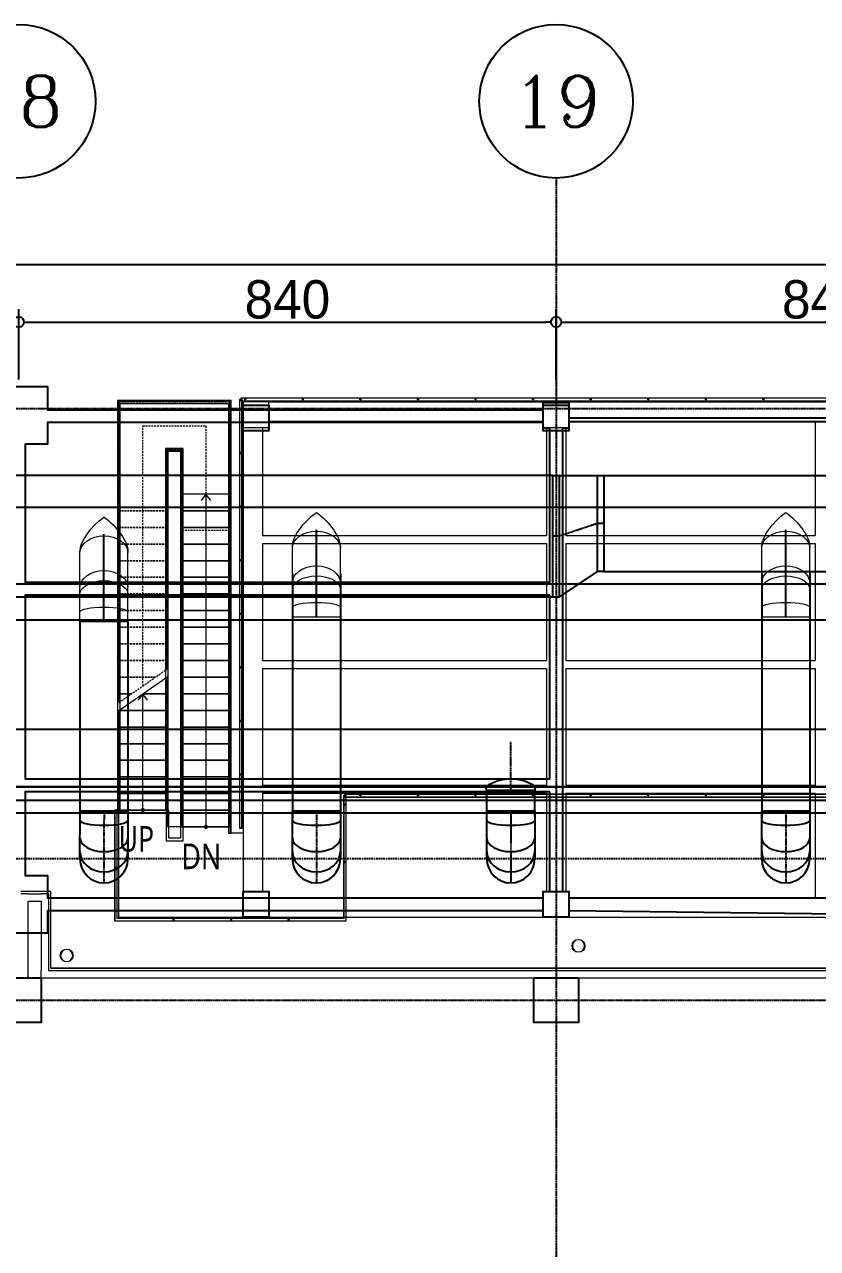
# Model space of a CAD drawing. Extents: x -3450 to 27857, y -1288 to 11880.
# Drawn here: x 15129 to 16369, y 8612 to 10525 of the extents above; entities that cross this region are included whole.
import ezdxf
from ezdxf.enums import TextEntityAlignment as Align

# ---------------------------------------------------------------- set-up
doc = ezdxf.new("R2010")
doc.units = 0
for name, pattern in [('188K-SM-03-F20-MECH-EQ-Y2257103$0$CENTER', [2, 1.25, -0.25, 0.25, -0.25]), ('188K-SM-03-F20-MECH-EQ-Y2257103$0$CENTER2', [1.125, 0.75, -0.125, 0.125, -0.125]), ('188K-SM-03-F20-MECH-EQ-Y2257103$0$HIDDEN', [0.375, 0.25, -0.125]), ('X-S-FAB-L20$0$COL-CEN-LIN', [3.25, 2.5, -0.25, 0.25, -0.25]), ('X-S-FAB-L20$0$JJP_虛線(退縮線、投影線、地下室範圍、非屬本工程、圖面分區)', [0.45, 0.3, -0.15]), ('X-S-FAB-L20$0$虛線', [0.004233, 0.002117, -0.002117])]:
    doc.linetypes.add(name, pattern=pattern)
for name, color, linetype in [('188K-SM-03-F20-MECH-EQ-Y2257103$0$0-Block Center-Line', 1, '188K-SM-03-F20-MECH-EQ-Y2257103$0$CENTER'), ('188K-SM-03-F20-MECH-EQ-Y2257103$0$0-CF-AAS-AEX', 1, 'Continuous'), ('188K-SM-03-F20-MECH-EQ-Y2257103$0$0-CF-AAS-CVD', 140, 'Continuous'), ('188K-SM-03-F20-MECH-EQ-Y2257103$0$0-CF-AAS-GEX', 5, 'Continuous'), ('188K-SM-03-F20-MECH-EQ-Y2257103$0$0-CF-AAS-SEX', 3, 'Continuous'), ('188K-SM-03-F20-MECH-EQ-Y2257103$0$0-CF-AAS-VEX', 6, 'Continuous'), ('188K-SM-03-F20-MECH-EQ-Y2257103$0$Block Center-Line', 1, '188K-SM-03-F20-MECH-EQ-Y2257103$0$CENTER2'), ('X-S-FAB-L20$0$0-MC', 8, 'Continuous'), ('X-S-FAB-L20$0$0-NC', 8, 'Continuous'), ('X-S-FAB-L20$0$1_l20平面圖_1_A-OBJE-MEP', 8, 'Continuous'), ('X-S-FAB-L20$0$1_l20平面圖_1_A-RAIL', 8, 'Continuous'), ('X-S-FAB-L20$0$1_l20平面圖_1_A-STRS', 8, 'Continuous'), ('X-S-FAB-L20$0$1_l20平面圖_1_A-TEXT', 8, 'Continuous'), ('X-S-FAB-L20$0$1_l20平面圖_1_A-WALL-EX', 8, 'Continuous'), ('X-S-FAB-L20$0$1_l20平面圖_1_S-BEAM-SHOW', 8, 'Continuous'), ('X-S-FAB-L20$0$1_l20平面圖_1_S-COL', 8, 'Continuous'), ('X-S-FAB-L20$0$1_l20平面圖_1_S-SLAB-SHOW', 8, 'Continuous'), ('X-S-FAB-L20$0$A-BLOCK', 8, 'Continuous'), ('X-S-FAB-L20$0$BLOCK', 8, 'Continuous'), ('X-S-FAB-L20$0$CCL', 8, 'X-S-FAB-L20$0$COL-CEN-LIN'), ('X-S-FAB-L20$0$COL-S', 8, 'Continuous'), ('X-S-FAB-L20$0$DIM', 8, 'Continuous'), ('X-S-FAB-L20$0$Steel Frame-188K', 8, 'Continuous')]:
    doc.layers.add(name, color=color, linetype=linetype)
doc.styles.add('X-S-FAB-L20$0$COL-NUM', font='romanc')
doc.styles.add('X-S-FAB-L20$0$DIM', font='', dxfattribs={"width": 0.8})
doc.styles.add('X-S-FAB-L20$0$Gen-Text', font='c2.shx', dxfattribs={"bigfont": 'chinese.shx'})
doc.styles.add('X-S-FAB-L20$0$Standard', font='', dxfattribs={"width": 0.8})
doc.styles.get('X-S-FAB-L20$0$DIM').set_extended_font_data('MingLiU')
doc.styles.get('X-S-FAB-L20$0$Standard').set_extended_font_data('Microsoft JhengHei')
doc.dimstyles.new('X-S-FAB-L20$0$CIRL', dxfattribs={"dimtxt": 50, "dimasz": 25, "dimexe": 16, "dimexo": 0, "dimgap": 6, "dimtad": 1, "dimdsep": 46, "dimtxsty": 'X-S-FAB-L20$0$DIM', "dimblk": 'X-S-FAB-L20$0$_DotBlank', "dimcen": 10, "dimdle": 8, "dimclrd": 256, "dimclre": 256, "dimclrt": 6, "dimadec": 0, "dimazin": 0, "dimtfac": 1, "dimtix": 1, "dimtmove": 2, "dimatfit": 0, "dimldrblk": 'X-S-FAB-L20$0$ARROW', "dimfxl": 1, "dimtolj": 1, "dimarcsym": 0})

# ---------------------------------------------------------------- blocks, each defined once
blk = doc.blocks.new('X-S-FAB-L20$0$cn-y')
at = {"layer": 'X-S-FAB-L20$0$0-MC'}
blk.add_circle((-50, 0), 50, dxfattribs=at)
at = {"layer": 'X-S-FAB-L20$0$0-NC', "style": 'X-S-FAB-L20$0$COL-NUM'}
blk.add_attdef('GRID-Y', text='', height=50, dxfattribs=at).set_placement((-50, 0), align=Align.MIDDLE_CENTER)
blk = doc.blocks.new('X-S-FAB-L20$0$_DotBlank')
at = {"color": 0, "linetype": 'ByBlock', "lineweight": -2}
blk.add_line((-0.5, 0), (-1, 0), dxfattribs=at)
blk.add_circle((0, 0), 0.5, dxfattribs=at)
blk = doc.blocks.new('*D97')
at = {"layer": 'DefPoints', "color": 0, "transparency": 16777216}
for p in [(0, 10870), (-26160, 10780), (0, 10780)]:
    blk.add_point(p, dxfattribs=at)
at = {"layer": 'X-S-FAB-L20$0$DIM', "lineweight": -2, "transparency": 16777216}
for p, q in [((-26160, 10780), (-26160, 10890)), ((0, 10780), (0, 10890)), ((-26144, 10870), (-16, 10870))]:
    blk.add_line(p, q, dxfattribs=at)
at = {"layer": 'X-S-FAB-L20$0$DIM', "lineweight": -2, "transparency": 16777216, "xscale": 16, "yscale": 16, "zscale": 16, "rotation": 180}
blk.add_blockref('X-S-FAB-L20$0$_DotBlank', (-26160, 10870), dxfattribs=at)
at = {"layer": 'X-S-FAB-L20$0$DIM', "lineweight": -2, "transparency": 16777216, "xscale": 16, "yscale": 16, "zscale": 16}
blk.add_blockref('X-S-FAB-L20$0$_DotBlank', (0, 10870), dxfattribs=at)
at = {"layer": 'X-S-FAB-L20$0$DIM', "color": 6, "transparency": 16777216, "insert": (-13080, 10905), "char_height": 2.5, "attachment_point": 5, "style": 'X-S-FAB-L20$0$Gen-Text'}
blk.add_mtext('\\A1;{\\H24x;26160}', dxfattribs=at)
blk = doc.blocks.new('X-S-FAB-L20$0$ARROW')
at = {"color": 3}
blk.add_solid([(0, 0), (-2.4, -0.4), (-2.4, 0.4)], dxfattribs=at)
blk = doc.blocks.new('*D115')
at = {"layer": 'DefPoints', "color": 0, "transparency": 16777216}
for p in [(-10200, 10780), (-11040, 10690), (-10200, 10690)]:
    blk.add_point(p, dxfattribs=at)
at = {"layer": 'X-S-FAB-L20$0$DIM', "lineweight": -2, "transparency": 16777216}
for p, q in [((-11040, 10690), (-11040, 10800)), ((-10200, 10690), (-10200, 10800)), ((-11024, 10780), (-10216, 10780))]:
    blk.add_line(p, q, dxfattribs=at)
at = {"layer": 'X-S-FAB-L20$0$DIM', "lineweight": -2, "transparency": 16777216, "xscale": 16, "yscale": 16, "zscale": 16, "rotation": 180}
blk.add_blockref('X-S-FAB-L20$0$_DotBlank', (-11040, 10780), dxfattribs=at)
at = {"layer": 'X-S-FAB-L20$0$DIM', "lineweight": -2, "transparency": 16777216, "xscale": 16, "yscale": 16, "zscale": 16}
blk.add_blockref('X-S-FAB-L20$0$_DotBlank', (-10200, 10780), dxfattribs=at)
at = {"layer": 'X-S-FAB-L20$0$DIM', "color": 6, "transparency": 16777216, "insert": (-10620, 10815), "char_height": 2.5, "attachment_point": 5, "style": 'X-S-FAB-L20$0$Gen-Text'}
blk.add_mtext('\\A1;{\\H24x;840}', dxfattribs=at)
blk = doc.blocks.new('*D116')
at = {"layer": 'DefPoints', "color": 0, "transparency": 16777216}
for p in [(-9360, 10780), (-10200, 10690), (-9360, 10690)]:
    blk.add_point(p, dxfattribs=at)
at = {"layer": 'X-S-FAB-L20$0$DIM', "lineweight": -2, "transparency": 16777216}
for p, q in [((-10200, 10690), (-10200, 10800)), ((-9360, 10690), (-9360, 10800)), ((-10184, 10780), (-9376, 10780))]:
    blk.add_line(p, q, dxfattribs=at)
at = {"layer": 'X-S-FAB-L20$0$DIM', "lineweight": -2, "transparency": 16777216, "xscale": 16, "yscale": 16, "zscale": 16, "rotation": 180}
blk.add_blockref('X-S-FAB-L20$0$_DotBlank', (-10200, 10780), dxfattribs=at)
at = {"layer": 'X-S-FAB-L20$0$DIM', "lineweight": -2, "transparency": 16777216, "xscale": 16, "yscale": 16, "zscale": 16}
blk.add_blockref('X-S-FAB-L20$0$_DotBlank', (-9360, 10780), dxfattribs=at)
at = {"layer": 'X-S-FAB-L20$0$DIM', "color": 6, "transparency": 16777216, "insert": (-9780, 10815), "char_height": 2.5, "attachment_point": 5, "style": 'X-S-FAB-L20$0$Gen-Text'}
blk.add_mtext('\\A1;{\\H24x;840}', dxfattribs=at)
blk = doc.blocks.new('X-S-FAB-L20$0$鋼棚_AAS')
at = {"layer": 'X-S-FAB-L20$0$Steel Frame-188K'}
for points in [[(16705, 111.9), (15905, 111.9), (15905, 101.9), (15865, 101.9), (15065, 105.1), (15065, 101.9), (15025, 101.9), (14225, 106.8), (14225, 101.9), (14185, 101.9), (13385, 111.9), (13385, 101.9), (13345, 101.9), (13345, 111.9), (12570, 111.9), (12570, 76.9), (12480, 76.9), (12480, 111.9), (12002.2, 111.9), (12002.2, 76.9), (11912.2, 76.9), (11912.2, 111.9), (10170, 111.9)], [(12480, 930.9), (12570, 930.9), (12570, 894.7), (13345, 894.7), (13345, 905.9), (13385, 905.9), (13385, 882.2), (13385, 882.2), (14185, 882.2), (14185, 905.9), (14225, 905.9), (14225, 882.2), (15025, 882.2), (15025, 905.9), (15065, 905.9), (15065, 882.2), (15865, 882.2), (15865, 905.9), (15905, 905.9), (15905, 882.2), (16705, 882.2)]]:
    blk.add_lwpolyline(points, dxfattribs=at)
for points in [[(13355, 865.9), (13345, 865.9), (13345, 874.7), (12570, 874.7), (12570, 840.9), (12535, 840.9), (12535, 625.1), (13355, 625.1)], [(14195, 865.9), (14185, 865.9), (14185, 875.9), (13385, 875.9), (13385, 865.9), (13375, 865.9), (13375, 141.9), (13385, 141.9), (13385, 131.9), (14185, 131.9), (14185, 141.9), (14195, 141.9)], [(13355, 605.1), (12535, 605.1), (12535, 317.7), (13355, 317.7)], [(13355, 297.7), (12535, 297.7), (12535, 166.9), (12570, 166.9), (12570, 131.9), (13345, 131.9), (13345, 141.9), (13355, 141.9)]]:
    blk.add_lwpolyline(points, close=True, dxfattribs=at)
blk = doc.blocks.new('*U685')
for p, q in [((85, 37.5), (160, 37.5)), ((160, 37.5), (160, -37.5)), ((160, -37.5), (85, -37.5))]:
    blk.add_line(p, q)
blk.add_arc((85, 0), 37.5, 90.0267, 270.0267)
for centre, ratio in [((96.4, 0), 0.847759), ((117.5, 0), 0.566454), ((145.1, 0), 0.198912)]:
    blk.add_ellipse(centre, major_axis=(0, -37.5), ratio=ratio, start_param=3.141593, end_param=6.283185)
at = {"layer": '188K-SM-03-F20-MECH-EQ-Y2257103$0$0-Block Center-Line'}
blk.add_line((160, 0), (47.5, 0), dxfattribs=at)
blk = doc.blocks.new('*U594')
at = {"color": 0, "linetype": 'Continuous', "lineweight": 0}
for p, q in [((29.3, 37.5), (26.5, 37.5)), ((136.5, 37.5), (29.3, 37.5)), ((136.5, -37.5), (136.5, 37.5)), ((29.3, -37.5), (26.5, -37.5)), ((136.5, -37.5), (29.3, -37.5))]:
    blk.add_line(p, q, dxfattribs=at)
at = {"color": 0, "linetype": 'Continuous', "lineweight": 0, "extrusion": (1.14319e-17, 2.30683e-16, -1)}
blk.add_ellipse((0, 0), major_axis=(-34.6, -34.6), ratio=0.414214, start_param=1.178097, end_param=2.748894, dxfattribs=at)
at = {"color": 0, "linetype": 'Continuous', "lineweight": 0, "extrusion": (6.7124e-32, 2.19251e-16, -1)}
for centre, ratio, end_param in [((29.3, 0), 0.707107, 6.283185), ((29.3, 0), 0.707107, 6.283185), ((83.5, 0), 0.707107, 6.283185), ((94, 0), 0.566454, 6.283185), ((121.6, 0), 0.198912, 6.283185), ((83.5, 0), 0.707107, 4.712389)]:
    blk.add_ellipse(centre, major_axis=(0, 37.5), ratio=ratio, start_param=3.141593, end_param=end_param, dxfattribs=at)
at = {"color": 0, "linetype": 'Continuous', "lineweight": 0, "extrusion": (-1.14319e-17, 2.30683e-16, -1)}
blk.add_ellipse((0, 0), major_axis=(-34.6, 34.6), ratio=0.414214, start_param=3.534292, end_param=5.105088, dxfattribs=at)
at = {"layer": '188K-SM-03-F20-MECH-EQ-Y2257103$0$Block Center-Line'}
blk.add_line((136.5, 0), (0, 0), dxfattribs=at)
blk = doc.blocks.new('*U657')
for p, q in [((0, -48.2), (0, 48.2)), ((0, 48.2), (96.4, 48.2)), ((96.4, -48.2), (0, -48.2))]:
    blk.add_line(p, q)
blk.add_arc((96.4, 0), 48.2, 270, 90)
for centre, ratio in [((19.2, 0), 0.198912), ((54.6, 0), 0.566454), ((81.7, 0), 0.847759)]:
    blk.add_ellipse(centre, major_axis=(0, 48.2), ratio=ratio, start_param=3.141593, end_param=6.283185)
at = {"layer": '188K-SM-03-F20-MECH-EQ-Y2257103$0$0-Block Center-Line'}
blk.add_line((0, 0), (144.6, 0), dxfattribs=at)
blk = doc.blocks.new('*U677')
for p, q in [((10, 95), (0, 95)), ((0, 95), (0, -95)), ((10, -95), (10, 95)), ((10, 95), (70, 55)), ((80, 55), (70, 55)), ((70, 55), (70, -95)), ((80, -95), (80, 55)), ((0, -95), (80, -95))]:
    blk.add_line(p, q)
at = {"layer": '188K-SM-03-F20-MECH-EQ-Y2257103$0$Block Center-Line'}
blk.add_lwpolyline([(80, -20), (70, -20), (10, 0), (0, 0)], dxfattribs=at)
blk = doc.blocks.new('188K-SM-03-F20-MECH-EQ-Y2257103$0$SEX')
at = {"layer": '188K-SM-03-F20-MECH-EQ-Y2257103$0$0-CF-AAS-SEX'}
for p, q in [((13269.7, 625.1), (9303.7, 625.1)), ((13349.7, 625.1), (15664.9, 625.1)), ((13349.7, 475.1), (15664.9, 475.1)), ((13269.7, 435.1), (9303.7, 435.1))]:
    blk.add_line(p, q, dxfattribs=at)
at = {"layer": '188K-SM-03-F20-MECH-EQ-Y2257103$0$0-CF-AAS-SEX', "xscale": -1, "rotation": 180}
blk.add_blockref('*U677', (13269.7, 530.1), dxfattribs=at)
blk = doc.blocks.new('188K-SM-03-F20-MECH-EQ-Y2257103$0$VEX')
at = {"layer": '188K-SM-03-F20-MECH-EQ-Y2257103$0$0-CF-AAS-VEX'}
for p, q in [((15710.84, 665.09), (8931.2, 665.1)), ((15710.84, 545.09), (8931.2, 545.1))]:
    blk.add_line(p, q, dxfattribs=at)
blk = doc.blocks.new('188K-SM-03-F20-MECH-EQ-Y2257103$0$AEX')
at = {"layer": '188K-SM-03-F20-MECH-EQ-Y2257103$0$0-CF-AAS-AEX'}
for p, q in [((11294.7, 117.9), (14178.1, 117.9)), ((11294.7, 97.9), (14178.1, 97.9))]:
    blk.add_line(p, q, dxfattribs=at)
blk = doc.blocks.new('*U721')
for p, q in [((-643, 100), (-668, 0)), ((-643, 175), (643, 175)), ((-643, 100), (-643, 175)), ((-643, 100), (643, 100)), ((643, 100), (643, 175)), ((643, 100), (668, 0))]:
    blk.add_line(p, q)
blk.add_arc((0, 997), 1200, 236.1596, 303.8404)
at = {"layer": '188K-SM-03-F20-MECH-EQ-Y2257103$0$Block Center-Line'}
blk.add_line((0, 175), (0, -1200), dxfattribs=at)
blk = doc.blocks.new('188K-SM-03-F20-MECH-EQ-Y2257103$0$GEX')
at = {"layer": '188K-SM-03-F20-MECH-EQ-Y2257103$0$0-CF-AAS-GEX'}
for p, q in [((15863.4, 488.8, 0), (11544.8, 488.8, 0)), ((15863.4, 228.8, 0), (11544.8, 228.8, 0)), ((13256.7, 182.6, 0), (13256.7, 218.6, 0)), ((13331.7, 182.6, 0), (13331.7, 218.6, 0))]:
    blk.add_line(p, q, dxfattribs=at)
at = {"layer": '188K-SM-03-F20-MECH-EQ-Y2257103$0$0-CF-AAS-GEX', "xscale": 0.05833333333333334, "yscale": 0.05833333333333334, "zscale": 0.05833333333333334, "rotation": 180}
blk.add_blockref('*U721', (13294.2, 228.8, 0), dxfattribs=at)
blk = doc.blocks.new('188K-SM-03-F20-MECH-EQ-Y2257103')
at = {"color": 2, "linetype": '188K-SM-03-F20-MECH-EQ-Y2257103$0$HIDDEN', "ltscale": 10}
blk.add_line((25119.888, 9221), (2597.07, 9221), dxfattribs=at)
at = {"layer": '188K-SM-03-F20-MECH-EQ-Y2257103$0$0-CF-AAS-CVD'}
for p, q in [((8848.693, 9423.777, -0.004), (19532.029, 9423.777, -0.004)), ((8848.693, 9333.777, -0.004), (19532.029, 9333.777, -0.004))]:
    blk.add_line(p, q, dxfattribs=at)
at = {"layer": '188K-SM-03-F20-MECH-EQ-Y2257103$0$0-CF-AAS-SEX'}
for p, q in [((15547.81, 9666.971), (15547.81, 9284.074)), ((15622.81, 9666.971), (15622.81, 9284.074)), ((16281.482, 9666.971), (16281.482, 9284.074)), ((16356.482, 9666.971), (16356.482, 9284.074)), ((15215.778, 9591.979), (15215.777, 9264.074)), ((15290.778, 9591.978), (15290.777, 9264.074))]:
    blk.add_line(p, q, dxfattribs=at)
at = {"color": 1}
for name, p in [('188K-SM-03-F20-MECH-EQ-Y2257103$0$VEX', (2595, 9105)), ('188K-SM-03-F20-MECH-EQ-Y2257103$0$SEX', (2685, 9195)), ('188K-SM-03-F20-MECH-EQ-Y2257103$0$AEX', (2685, 9195)), ('188K-SM-03-F20-MECH-EQ-Y2257103$0$GEX', (2595, 9105))]:
    blk.add_blockref(name, p, dxfattribs=at)
at = {"layer": '188K-SM-03-F20-MECH-EQ-Y2257103$0$0-CF-AAS-GEX', "xscale": 0.7777777777777778, "yscale": 0.7777777777777778, "zscale": 0.7777777777777778, "rotation": 270}
blk.add_blockref('*U657', (15889.179, 9296, -0.004), dxfattribs=at)
at = {"layer": '188K-SM-03-F20-MECH-EQ-Y2257103$0$0-CF-AAS-SEX'}
for name, p, rotation in [('*U594', (15585.312, 9735.858), 270), ('*U594', (16318.984, 9735.858), 270), ('*U594', (15253.278, 9728.483), 270), ('*U685', (15253.239, 9136), 89.97326998849451), ('*U685', (15585.273, 9136), 89.97326998849451), ('*U685', (16318.944, 9135.97), 89.97326998849451)]:
    blk.add_blockref(name, p, dxfattribs=dict(at, rotation=rotation))
blk = doc.blocks.new('X-S-FAB-L20$0$FAB2-L05')
at = {"layer": 'X-S-FAB-L20$0$CCL'}
for p, q in [((-10200, 11005), (-10200, 0)), ((-26880, 10645), (1210, 10645)), ((-26880, 9720), (1210, 9720))]:
    blk.add_line(p, q, dxfattribs=at)
at = {"layer": 'X-S-FAB-L20$0$COL-S'}
for points in [[(-10689, 10650), (-10649, 10650), (-10649, 10610), (-10689, 10610)], [(-10220, 10650), (-10180, 10650), (-10180, 10610), (-10220, 10610)], [(-10689, 9890), (-10649, 9890), (-10649, 9850), (-10689, 9850)], [(-10220, 9890), (-10180, 9890), (-10180, 9850), (-10220, 9850)], [(-11075, 9755), (-11005, 9755), (-11005, 9685), (-11075, 9685)], [(-10235, 9755), (-10165, 9755), (-10165, 9685), (-10235, 9685)]]:
    blk.add_lwpolyline(points, close=True, dxfattribs=at)
at = {"layer": 'X-S-FAB-L20$0$A-BLOCK'}
ref = blk.add_blockref('X-S-FAB-L20$0$cn-y', (-10920, 11125), dxfattribs=dict(at, xscale=2.399999999999997, yscale=2.399999999999997, zscale=2.399999999999997))
ref.add_attrib('GRID-Y', '18', dxfattribs={"layer": 'X-S-FAB-L20$0$0-NC', "height": 80, "style": 'X-S-FAB-L20$0$COL-NUM'}).set_placement((-11040, 11125), align=Align.MIDDLE_CENTER)
ref = blk.add_blockref('X-S-FAB-L20$0$cn-y', (-10080, 11125), dxfattribs=dict(at, xscale=2.399999999999997, yscale=2.399999999999997, zscale=2.399999999999997))
ref.add_attrib('GRID-Y', '19', dxfattribs={"layer": 'X-S-FAB-L20$0$0-NC', "height": 80, "style": 'X-S-FAB-L20$0$COL-NUM'}).set_placement((-10200, 11125), align=Align.MIDDLE_CENTER)
at = {"layer": 'X-S-FAB-L20$0$DIM'}
for base, p1, p2, picture, middle in [((0, 10870), (-26160, 10780), (0, 10780), '*D97', (-13080, 10905.005)), ((-10200, 10780), (-11040, 10690), (-10200, 10690), '*D115', (-10620, 10815)), ((-9360, 10780), (-10200, 10690), (-9360, 10690), '*D116', (-9780, 10815))]:
    dim = blk.add_linear_dim(base=base, p1=p1, p2=p2, text='{\\H24x;<>}', dimstyle='X-S-FAB-L20$0$CIRL', override={"dimtxt": 2.5, "dimasz": 16, "dimexe": 20, "dimgap": 5, "dimtxsty": 'X-S-FAB-L20$0$Gen-Text', "dimblk1": 'X-S-FAB-L20$0$_DotBlank', "dimblk2": 'X-S-FAB-L20$0$_DotBlank', "dimsah": 1}, dxfattribs=at)
    dim.commit()
    dim.dimension.update_dxf_attribs({"geometry": picture, "text_midpoint": middle})
blk = doc.blocks.new('X-S-FAB-L20')
at = {"layer": 'X-S-FAB-L20$0$1_l20平面圖_1_A-OBJE-MEP', "color": 8, "lineweight": 0, "ltscale": 10, "flags": 128}
for points in [[(16004.5, 9085, 1), (15985.5, 9085, 1)], [(15204.5, 9070, 1), (15185.5, 9070, 1)]]:
    blk.add_lwpolyline(points, format="xyb", close=True, dxfattribs=at)
at = {"layer": 'X-S-FAB-L20$0$1_l20平面圖_1_A-OBJE-MEP', "color": 8, "lineweight": 0, "ltscale": 10}
for centre in [(15995, 9085), (15195, 9070)]:
    blk.add_circle(centre, 10, dxfattribs=at)
at = {"layer": 'X-S-FAB-L20$0$1_l20平面圖_1_A-RAIL', "color": 4, "lineweight": 0, "ltscale": 10}
for p, q in [((15274.3, 9937.1), (15274.3, 9765)), ((15452.3, 9937.1), (15274.3, 9937.1)), ((15278.5, 9765), (15278.5, 9932.9)), ((15278.5, 9932.9), (15448.1, 9932.9)), ((15365, 9935), (15361.6, 9935)), ((15363.3, 9936.7), (15363.3, 9933.3)), ((15448.1, 9932.9), (15448.1, 9739)), ((15452.3, 9739), (15452.3, 9937.1)), ((15475.7, 9939), (15472.3, 9939)), ((15474, 9940.7), (15474, 9937.3)), ((15565.7, 9939), (15562.3, 9939)), ((15564, 9940.7), (15564, 9937.3)), ((15655.7, 9939), (15652.3, 9939)), ((15654, 9940.7), (15654, 9937.3)), ((15745.7, 9939), (15742.3, 9939)), ((15744, 9940.7), (15744, 9937.3)), ((15835.7, 9939), (15832.3, 9939)), ((15834, 9940.7), (15834, 9937.3)), ((15925.7, 9939), (15922.3, 9939)), ((15924, 9940.7), (15924, 9937.3)), ((16015.7, 9939), (16012.3, 9939)), ((16014, 9940.7), (16014, 9937.3)), ((16105.7, 9939), (16102.3, 9939)), ((16104, 9940.7), (16104, 9937.3)), ((16195.7, 9939), (16192.3, 9939)), ((16194, 9940.7), (16194, 9937.3)), ((16285.7, 9939), (16282.3, 9939)), ((16284, 9940.7), (16284, 9937.3)), ((15349.3, 9862.1), (15349.3, 9765)), ((15377.3, 9862.1), (15349.3, 9862.1)), ((15353.5, 9765), (15353.5, 9857.9)), ((15353.5, 9857.9), (15373.1, 9857.9)), ((15373.1, 9857.9), (15373.1, 9739)), ((15377.3, 9739), (15377.3, 9862.1)), ((15465.3, 9855.2), (15468.7, 9855.2)), ((15467, 9856.9), (15467, 9853.6)), ((15274.7, 9850), (15278.1, 9850)), ((15276.4, 9851.7), (15276.4, 9848.3)), ((15451.9, 9837), (15448.5, 9837)), ((15450.2, 9835.3), (15450.2, 9838.7)), ((15377.3, 9801), (15373.1, 9801)), ((15373.1, 9801), (15373.1, 9791)), ((15377.3, 9791), (15377.3, 9801)), ((15452.3, 9801), (15448.1, 9801)), ((15448.1, 9801), (15448.1, 9791)), ((15452.3, 9791), (15452.3, 9801)), ((15373.1, 9791), (15373.1, 9271)), ((15377.3, 9271), (15377.3, 9791)), ((15448.1, 9791), (15448.1, 9271)), ((15452.3, 9271), (15452.3, 9791)), ((15274.3, 9765), (15274.3, 9297)), ((15278.5, 9297), (15278.5, 9765)), ((15349.3, 9765), (15349.3, 9297)), ((15353.5, 9297), (15353.5, 9765)), ((15465.3, 9771.5), (15468.7, 9771.5)), ((15467, 9773.2), (15467, 9769.8)), ((15373.1, 9739), (15373.1, 9431.6)), ((15377.3, 9434.1), (15377.3, 9739)), ((15448.1, 9739), (15448.1, 9431.6)), ((15452.3, 9434.1), (15452.3, 9739)), ((15376.9, 9688), (15373.5, 9688)), ((15375.2, 9686.3), (15375.2, 9689.7)), ((15451.9, 9688), (15448.5, 9688)), ((15450.2, 9686.3), (15450.2, 9689.7)), ((15465.3, 9687.7), (15468.7, 9687.7)), ((15467, 9689.5), (15467, 9686)), ((15274.7, 9656.7), (15278.1, 9656.7)), ((15276.4, 9658.4), (15276.4, 9655)), ((15349.7, 9656.7), (15353.1, 9656.7)), ((15351.4, 9658.4), (15351.4, 9655)), ((15376.9, 9630.7), (15373.5, 9630.7)), ((15375.2, 9629), (15375.2, 9632.4)), ((15451.9, 9630.7), (15448.5, 9630.7)), ((15450.2, 9629), (15450.2, 9632.4)), ((15376.9, 9609.5), (15373.5, 9609.5)), ((15375.2, 9607.8), (15375.2, 9611.2)), ((15451.9, 9609.5), (15448.5, 9609.5)), ((15450.2, 9607.8), (15450.2, 9611.2)), ((15465.3, 9604), (15468.7, 9604)), ((15467, 9605.7), (15467, 9602.3)), ((15274.7, 9572.9), (15278.1, 9572.9)), ((15276.4, 9574.6), (15276.4, 9571.2)), ((15349.7, 9572.9), (15353.1, 9572.9)), ((15351.4, 9574.6), (15351.4, 9571.2)), ((15376.9, 9546.9), (15373.5, 9546.9)), ((15375.2, 9545.2), (15375.2, 9548.6)), ((15451.9, 9546.9), (15448.5, 9546.9)), ((15450.2, 9545.2), (15450.2, 9548.6)), ((15376.9, 9531), (15373.5, 9531)), ((15375.2, 9529.3), (15375.2, 9532.7)), ((15451.9, 9531), (15448.5, 9531)), ((15450.2, 9529.3), (15450.2, 9532.7)), ((15465.3, 9520.3), (15468.7, 9520.3)), ((15467, 9521.9), (15467, 9518.5)), ((15274.7, 9489.1), (15278.1, 9489.1)), ((15276.4, 9490.8), (15276.4, 9487.4)), ((15349.7, 9489.1), (15353.1, 9489.1)), ((15351.4, 9490.8), (15351.4, 9487.4)), ((15376.9, 9463.1), (15373.5, 9463.1)), ((15376.9, 9452.5), (15373.5, 9452.5)), ((15375.2, 9461.4), (15375.2, 9464.8)), ((15375.2, 9450.8), (15375.2, 9454.2)), ((15451.9, 9463.1), (15448.5, 9463.1)), ((15451.9, 9452.5), (15448.5, 9452.5)), ((15450.2, 9461.4), (15450.2, 9464.8)), ((15450.2, 9450.8), (15450.2, 9454.2)), ((15373.1, 9431.6), (15377.3, 9434.1)), ((15448.1, 9431.6), (15452.3, 9434.1)), ((15465.3, 9436.5), (15468.7, 9436.5)), ((15467, 9438.2), (15467, 9434.8)), ((15274.7, 9405.3), (15278.1, 9405.3)), ((15276.4, 9407), (15276.4, 9403.6)), ((15349.7, 9405.3), (15353.1, 9405.3)), ((15351.4, 9407), (15351.4, 9403.6)), ((15376.9, 9374), (15373.5, 9374)), ((15375.2, 9372.3), (15375.2, 9375.7)), ((15451.9, 9374), (15448.5, 9374)), ((15450.2, 9372.3), (15450.2, 9375.7)), ((15465.3, 9352.7), (15468.7, 9352.7)), ((15467, 9354.4), (15467, 9351.1)), ((15632.1, 9319.8), (15627.9, 9319.8)), ((15627.9, 9319.8), (15627.9, 9128.1)), ((15632, 9318.7), (15628, 9318.7)), ((15628, 9318.7), (15628, 9128)), ((15632, 9124), (15632, 9318.7)), ((15632.1, 9123.9), (15632.1, 9319.8)), ((15655.7, 9319.8), (15652.3, 9319.8)), ((15654, 9321.5), (15654, 9318)), ((15745.7, 9319.8), (15742.3, 9319.8)), ((15744, 9321.5), (15744, 9318)), ((15835.7, 9319.8), (15832.3, 9319.8)), ((15834, 9321.5), (15834, 9318)), ((15925.7, 9319.8), (15922.3, 9319.8)), ((15924, 9321.5), (15924, 9318)), ((16015.7, 9319.8), (16012.3, 9319.8)), ((16014, 9321.5), (16014, 9318)), ((16105.7, 9319.8), (16102.3, 9319.8)), ((16104, 9321.5), (16104, 9318)), ((16195.7, 9319.8), (16192.3, 9319.8)), ((16194, 9321.5), (16194, 9318)), ((16285.7, 9319.8), (16282.3, 9319.8)), ((16284, 9321.5), (16284, 9318)), ((15631.7, 9306), (15628.3, 9306)), ((15630, 9304.3), (15630, 9307.7)), ((15274.1, 9297), (15269.9, 9297)), ((15269.9, 9297), (15269.9, 9123.9)), ((15274, 9296), (15270, 9296)), ((15270, 9296), (15270, 9124)), ((15274, 9128), (15274, 9296)), ((15274.1, 9128.1), (15274.1, 9297)), ((15274.3, 9297), (15278.5, 9297)), ((15349.3, 9297), (15353.5, 9297)), ((15354.7, 9297), (15350.5, 9297)), ((15350.5, 9297), (15350.5, 9248.9)), ((15354.7, 9253.1), (15354.7, 9297)), ((15373.1, 9271), (15373.1, 9253.1)), ((15377.3, 9248.9), (15377.3, 9271)), ((15448.1, 9271), (15448.1, 9261)), ((15448.1, 9261), (15452.3, 9261)), ((15452.3, 9261), (15452.3, 9271)), ((15350.5, 9248.9), (15377.3, 9248.9)), ((15373.1, 9253.1), (15354.7, 9253.1)), ((15270.3, 9207), (15273.7, 9207)), ((15272, 9208.7), (15272, 9205.3)), ((15631.7, 9216), (15628.3, 9216)), ((15630, 9214.3), (15630, 9217.7)), ((15628, 9128), (15274, 9128)), ((15627.9, 9128.1), (15274.1, 9128.1)), ((15360.3, 9126), (15363.7, 9126)), ((15362, 9124.3), (15362, 9127.7)), ((15450.3, 9126), (15453.7, 9126)), ((15452, 9124.3), (15452, 9127.7)), ((15540.3, 9126), (15543.7, 9126)), ((15542, 9124.3), (15542, 9127.7)), ((15269.9, 9123.9), (15632.1, 9123.9)), ((15270, 9124), (15632, 9124))]:
    blk.add_line(p, q, dxfattribs=at)
at = {"layer": 'X-S-FAB-L20$0$1_l20平面圖_1_A-RAIL', "color": 4, "linetype": 'X-S-FAB-L20$0$JJP_虛線(退縮線、投影線、地下室範圍、非屬本工程、圖面分區)', "lineweight": 0, "ltscale": 10}
for p, q in [((15376.9, 9379.3), (15373.5, 9379.3)), ((15375.2, 9377.6), (15375.2, 9381)), ((15451.9, 9379.3), (15448.5, 9379.3)), ((15450.2, 9377.6), (15450.2, 9381))]:
    blk.add_line(p, q, dxfattribs=at)
at = {"layer": 'X-S-FAB-L20$0$1_l20平面圖_1_A-RAIL', "color": 4, "lineweight": 0, "ltscale": 10, "flags": 128}
for points in [[(15464.9, 9269), (15469.1, 9269), (15469.1, 9939), (15464.9, 9939)], [(15465, 9270), (15469, 9270), (15469, 9938), (15465, 9938)], [(15467, 9941.1), (15467, 9936.9), (16824, 9936.9), (16824, 9941.1)], [(15468, 9941), (15468, 9937), (16823, 9937), (16823, 9941)], [(15630, 9321.9), (15630, 9317.6), (16824, 9317.6), (16824, 9321.9)], [(15631, 9321.8), (15631, 9317.8), (16823, 9317.8), (16823, 9321.8)]]:
    blk.add_lwpolyline(points, close=True, dxfattribs=at)
at = {"layer": 'X-S-FAB-L20$0$1_l20平面圖_1_A-RAIL', "color": 4, "linetype": 'X-S-FAB-L20$0$JJP_虛線(退縮線、投影線、地下室範圍、非屬本工程、圖面分區)', "lineweight": 0, "ltscale": 10, "flags": 128}
for points in [[(15373.1, 9420.1), (15373.1, 9271), (15377.3, 9271), (15377.3, 9422.5)], [(15448.1, 9420.1), (15448.1, 9271), (15452.3, 9271), (15452.3, 9422.5)]]:
    blk.add_lwpolyline(points, close=True, dxfattribs=at)
at = {"layer": 'X-S-FAB-L20$0$1_l20平面圖_1_A-STRS', "color": 12, "linetype": 'X-S-FAB-L20$0$JJP_虛線(退縮線、投影線、地下室範圍、非屬本工程、圖面分區)', "lineweight": 0, "ltscale": 10}
for p, q in [((15451.8, 9936.6), (15274.8, 9936.6)), ((15274.8, 9936.6), (15274.8, 9765)), ((15276.4, 9765), (15276.4, 9935)), ((15276.4, 9935), (15450.2, 9935)), ((15450.2, 9935), (15276.4, 9935)), ((15276.4, 9935), (15276.4, 9765)), ((15450.2, 9935), (15450.2, 9739)), ((15450.2, 9739), (15450.2, 9935)), ((15451.8, 9739), (15451.8, 9936.6)), ((15313.9, 9765), (15313.9, 9897.5)), ((15313.9, 9897.5), (15412.7, 9897.5)), ((15412.7, 9897.5), (15412.7, 9739)), ((15375.2, 9860), (15351.4, 9860)), ((15351.4, 9860), (15351.4, 9765)), ((15351.4, 9765), (15351.4, 9860)), ((15351.4, 9860), (15375.2, 9860)), ((15353, 9765), (15353, 9858.4)), ((15353, 9858.4), (15373.6, 9858.4)), ((15373.6, 9858.4), (15373.6, 9739)), ((15375.2, 9739), (15375.2, 9860)), ((15375.2, 9860), (15375.2, 9739)), ((15276.4, 9765), (15274.8, 9765)), ((15274.8, 9765), (15274.8, 9464.1)), ((15274.8, 9765), (15276.4, 9765)), ((15276.4, 9465.2), (15276.4, 9765)), ((15276.4, 9765), (15351.4, 9765)), ((15276.4, 9765), (15351.4, 9765)), ((15351.4, 9765), (15276.4, 9765)), ((15276.4, 9765), (15276.4, 9739)), ((15276.4, 9765), (15351.4, 9765)), ((15313.9, 9491.2), (15313.9, 9765)), ((15353, 9765), (15351.4, 9765)), ((15351.4, 9765), (15351.4, 9517.2)), ((15351.4, 9765), (15353, 9765)), ((15351.4, 9739), (15351.4, 9765)), ((15353, 9518.3), (15353, 9765)), ((15276.4, 9739), (15351.4, 9739)), ((15351.4, 9739), (15276.4, 9739)), ((15276.4, 9739), (15276.4, 9713)), ((15276.4, 9739), (15351.4, 9739)), ((15351.4, 9713), (15351.4, 9739)), ((15373.6, 9739), (15375.2, 9739)), ((15373.6, 9739), (15373.6, 9271)), ((15375.2, 9739), (15373.6, 9739)), ((15375.2, 9271), (15375.2, 9739)), ((15450.2, 9739), (15375.2, 9739)), ((15450.2, 9739), (15375.2, 9739)), ((15375.2, 9739), (15450.2, 9739)), ((15450.2, 9739), (15375.2, 9739)), ((15375.2, 9739), (15375.2, 9713)), ((15412.7, 9739), (15412.7, 9297)), ((15450.2, 9739), (15451.8, 9739)), ((15450.2, 9739), (15450.2, 9271)), ((15451.8, 9739), (15450.2, 9739)), ((15450.2, 9713), (15450.2, 9739)), ((15451.8, 9271), (15451.8, 9739)), ((15450.2, 9734), (15375.2, 9734)), ((15276.4, 9713), (15351.4, 9713)), ((15351.4, 9713), (15276.4, 9713)), ((15276.4, 9713), (15276.4, 9687)), ((15276.4, 9713), (15351.4, 9713)), ((15351.4, 9687), (15351.4, 9713)), ((15450.2, 9713), (15375.2, 9713)), ((15375.2, 9713), (15450.2, 9713)), ((15450.2, 9713), (15375.2, 9713)), ((15375.2, 9713), (15375.2, 9687)), ((15450.2, 9687), (15450.2, 9713)), ((15276.4, 9687), (15351.4, 9687)), ((15351.4, 9687), (15276.4, 9687)), ((15276.4, 9687), (15276.4, 9661)), ((15276.4, 9687), (15351.4, 9687)), ((15351.4, 9661), (15351.4, 9687)), ((15450.2, 9687), (15375.2, 9687)), ((15375.2, 9687), (15450.2, 9687)), ((15450.2, 9687), (15375.2, 9687)), ((15375.2, 9687), (15375.2, 9661)), ((15450.2, 9661), (15450.2, 9687)), ((15276.4, 9661), (15351.4, 9661)), ((15351.4, 9661), (15276.4, 9661)), ((15276.4, 9661), (15276.4, 9635)), ((15276.4, 9661), (15351.4, 9661)), ((15351.4, 9635), (15351.4, 9661)), ((15450.2, 9661), (15375.2, 9661)), ((15375.2, 9661), (15450.2, 9661)), ((15450.2, 9661), (15375.2, 9661)), ((15375.2, 9661), (15375.2, 9635)), ((15450.2, 9635), (15450.2, 9661)), ((15276.4, 9635), (15351.4, 9635)), ((15351.4, 9635), (15276.4, 9635)), ((15276.4, 9635), (15276.4, 9609)), ((15276.4, 9635), (15351.4, 9635)), ((15351.4, 9609), (15351.4, 9635)), ((15450.2, 9635), (15375.2, 9635)), ((15375.2, 9635), (15450.2, 9635)), ((15450.2, 9635), (15375.2, 9635)), ((15375.2, 9635), (15375.2, 9609)), ((15450.2, 9609), (15450.2, 9635)), ((15276.4, 9609), (15351.4, 9609)), ((15351.4, 9609), (15276.4, 9609)), ((15276.4, 9609), (15276.4, 9583)), ((15276.4, 9609), (15351.4, 9609)), ((15351.4, 9583), (15351.4, 9609)), ((15450.2, 9609), (15375.2, 9609)), ((15375.2, 9609), (15450.2, 9609)), ((15450.2, 9609), (15375.2, 9609)), ((15375.2, 9609), (15375.2, 9583)), ((15450.2, 9583), (15450.2, 9609)), ((15276.4, 9583), (15351.4, 9583)), ((15351.4, 9583), (15276.4, 9583)), ((15276.4, 9583), (15276.4, 9557)), ((15276.4, 9583), (15351.4, 9583)), ((15351.4, 9557), (15351.4, 9583)), ((15450.2, 9583), (15375.2, 9583)), ((15375.2, 9583), (15450.2, 9583)), ((15450.2, 9583), (15375.2, 9583)), ((15375.2, 9583), (15375.2, 9557)), ((15450.2, 9557), (15450.2, 9583)), ((15276.4, 9557), (15351.4, 9557)), ((15351.4, 9557), (15276.4, 9557)), ((15276.4, 9557), (15276.4, 9531)), ((15276.4, 9557), (15351.4, 9557)), ((15351.4, 9531), (15351.4, 9557)), ((15450.2, 9557), (15375.2, 9557)), ((15375.2, 9557), (15450.2, 9557)), ((15450.2, 9557), (15375.2, 9557)), ((15375.2, 9557), (15375.2, 9531)), ((15450.2, 9531), (15450.2, 9557)), ((15276.4, 9531), (15351.4, 9531)), ((15351.4, 9531), (15276.4, 9531)), ((15276.4, 9531), (15276.4, 9505)), ((15276.4, 9531), (15351.4, 9531)), ((15351.4, 9517.2), (15351.4, 9531)), ((15450.2, 9531), (15375.2, 9531)), ((15375.2, 9531), (15450.2, 9531)), ((15450.2, 9531), (15375.2, 9531)), ((15375.2, 9531), (15375.2, 9505)), ((15450.2, 9505), (15450.2, 9531)), ((15276.4, 9465.2), (15351.4, 9517.2)), ((15276.4, 9505), (15333.8, 9505)), ((15333.8, 9505), (15276.4, 9505)), ((15276.4, 9505), (15276.4, 9479)), ((15276.4, 9505), (15333.8, 9505)), ((15450.2, 9505), (15375.2, 9505)), ((15375.2, 9505), (15450.2, 9505)), ((15450.2, 9505), (15375.2, 9505)), ((15375.2, 9505), (15375.2, 9479)), ((15450.2, 9479), (15450.2, 9505)), ((15276.4, 9479), (15296.3, 9479)), ((15296.3, 9479), (15276.4, 9479)), ((15276.4, 9479), (15276.4, 9465.2)), ((15276.4, 9479), (15296.3, 9479)), ((15450.2, 9479), (15375.2, 9479)), ((15375.2, 9479), (15450.2, 9479)), ((15450.2, 9479), (15375.2, 9479)), ((15375.2, 9479), (15375.2, 9453)), ((15450.2, 9453), (15450.2, 9479)), ((15450.2, 9453), (15375.2, 9453)), ((15375.2, 9453), (15450.2, 9453)), ((15450.2, 9453), (15375.2, 9453)), ((15375.2, 9453), (15375.2, 9427)), ((15450.2, 9427), (15450.2, 9453)), ((15450.2, 9427), (15375.2, 9427)), ((15375.2, 9427), (15450.2, 9427)), ((15450.2, 9427), (15375.2, 9427)), ((15375.2, 9427), (15375.2, 9401)), ((15450.2, 9401), (15450.2, 9427)), ((15450.2, 9401), (15375.2, 9401)), ((15375.2, 9401), (15450.2, 9401)), ((15450.2, 9401), (15375.2, 9401)), ((15375.2, 9401), (15375.2, 9375)), ((15450.2, 9375), (15450.2, 9401)), ((15450.2, 9375), (15375.2, 9375)), ((15375.2, 9375), (15450.2, 9375)), ((15450.2, 9375), (15375.2, 9375)), ((15375.2, 9375), (15375.2, 9349)), ((15450.2, 9349), (15450.2, 9375)), ((15450.2, 9349), (15375.2, 9349)), ((15375.2, 9349), (15450.2, 9349)), ((15450.2, 9349), (15375.2, 9349)), ((15375.2, 9349), (15375.2, 9323)), ((15450.2, 9323), (15450.2, 9349)), ((15450.2, 9323), (15375.2, 9323)), ((15375.2, 9323), (15450.2, 9323)), ((15450.2, 9323), (15375.2, 9323)), ((15375.2, 9323), (15375.2, 9297)), ((15450.2, 9297), (15450.2, 9323)), ((15450.2, 9297), (15375.2, 9297)), ((15375.2, 9297), (15450.2, 9297)), ((15450.2, 9297), (15375.2, 9297)), ((15375.2, 9297), (15375.2, 9271)), ((15412.7, 9297), (15412.7, 9271)), ((15450.2, 9271), (15450.2, 9297)), ((15373.6, 9271), (15375.2, 9271)), ((15375.2, 9271), (15450.2, 9271)), ((15450.2, 9271), (15451.8, 9271))]:
    blk.add_line(p, q, dxfattribs=at)
at = {"layer": 'X-S-FAB-L20$0$1_l20平面圖_1_A-STRS', "color": 12, "linetype": 'X-S-FAB-L20$0$虛線', "lineweight": 0, "ltscale": 10}
for p, q in [((15450.2, 9935), (15276.4, 9935)), ((15276.4, 9935), (15276.4, 9765)), ((15450.2, 9739), (15450.2, 9935)), ((15351.4, 9765), (15351.4, 9860)), ((15351.4, 9860), (15375.2, 9860)), ((15375.2, 9860), (15375.2, 9739)), ((15276.4, 9765), (15276.4, 9465.2)), ((15351.4, 9517.2), (15351.4, 9765)), ((15375.2, 9739), (15375.2, 9271)), ((15450.2, 9271), (15450.2, 9739)), ((15375.2, 9271), (15450.2, 9271))]:
    blk.add_line(p, q, dxfattribs=at)
at = {"layer": 'X-S-FAB-L20$0$1_l20平面圖_1_A-STRS', "color": 4, "lineweight": 0, "ltscale": 10}
for p, q in [((15373.6, 9791), (15373.6, 9271)), ((15375.2, 9791), (15373.6, 9791)), ((15375.2, 9271), (15375.2, 9791)), ((15450.2, 9791), (15450.2, 9271)), ((15451.8, 9791), (15450.2, 9791)), ((15451.8, 9271), (15451.8, 9791)), ((15351.4, 9505), (15351.4, 9297)), ((15353, 9297), (15353, 9506.1)), ((15274.8, 9451.9), (15274.8, 9297)), ((15276.4, 9297), (15276.4, 9453)), ((15274.8, 9297), (15276.4, 9297)), ((15351.4, 9297), (15353, 9297)), ((15373.6, 9271), (15375.2, 9271)), ((15450.2, 9271), (15451.8, 9271))]:
    blk.add_line(p, q, dxfattribs=at)
at = {"layer": 'X-S-FAB-L20$0$1_l20平面圖_1_A-STRS', "color": 12, "lineweight": 0, "ltscale": 10}
for p, q in [((15375.2, 9791), (15375.2, 9271)), ((15450.2, 9791), (15375.2, 9791)), ((15450.2, 9791), (15375.2, 9791)), ((15375.2, 9791), (15375.2, 9765)), ((15450.2, 9271), (15450.2, 9791)), ((15450.2, 9765), (15450.2, 9791)), ((15450.2, 9765), (15375.2, 9765)), ((15375.2, 9765), (15450.2, 9765)), ((15450.2, 9765), (15375.2, 9765)), ((15375.2, 9765), (15375.2, 9739)), ((15450.2, 9739), (15450.2, 9765)), ((15450.2, 9739), (15375.2, 9739)), ((15375.2, 9739), (15450.2, 9739)), ((15450.2, 9739), (15375.2, 9739)), ((15375.2, 9739), (15375.2, 9713)), ((15450.2, 9713), (15450.2, 9739)), ((15450.2, 9713), (15375.2, 9713)), ((15375.2, 9713), (15450.2, 9713)), ((15450.2, 9713), (15375.2, 9713)), ((15375.2, 9713), (15375.2, 9687)), ((15450.2, 9687), (15450.2, 9713)), ((15450.2, 9687), (15375.2, 9687)), ((15375.2, 9687), (15450.2, 9687)), ((15450.2, 9687), (15375.2, 9687)), ((15375.2, 9687), (15375.2, 9661)), ((15450.2, 9661), (15450.2, 9687)), ((15450.2, 9661), (15375.2, 9661)), ((15375.2, 9661), (15450.2, 9661)), ((15450.2, 9661), (15375.2, 9661)), ((15375.2, 9661), (15375.2, 9635)), ((15450.2, 9635), (15450.2, 9661)), ((15450.2, 9635), (15375.2, 9635)), ((15375.2, 9635), (15450.2, 9635)), ((15450.2, 9635), (15375.2, 9635)), ((15375.2, 9635), (15375.2, 9609)), ((15450.2, 9609), (15450.2, 9635)), ((15450.2, 9609), (15375.2, 9609)), ((15375.2, 9609), (15450.2, 9609)), ((15450.2, 9609), (15375.2, 9609)), ((15375.2, 9609), (15375.2, 9583)), ((15450.2, 9583), (15450.2, 9609)), ((15450.2, 9583), (15375.2, 9583)), ((15375.2, 9583), (15450.2, 9583)), ((15450.2, 9583), (15375.2, 9583)), ((15375.2, 9583), (15375.2, 9557)), ((15450.2, 9557), (15450.2, 9583)), ((15450.2, 9557), (15375.2, 9557)), ((15375.2, 9557), (15450.2, 9557)), ((15450.2, 9557), (15375.2, 9557)), ((15375.2, 9557), (15375.2, 9531)), ((15450.2, 9531), (15450.2, 9557)), ((15450.2, 9531), (15375.2, 9531)), ((15375.2, 9531), (15450.2, 9531)), ((15450.2, 9531), (15375.2, 9531)), ((15375.2, 9531), (15375.2, 9505)), ((15450.2, 9505), (15450.2, 9531)), ((15276.4, 9453), (15351.4, 9505)), ((15351.4, 9297), (15351.4, 9505)), ((15351.4, 9479), (15351.4, 9505)), ((15450.2, 9505), (15375.2, 9505)), ((15375.2, 9505), (15450.2, 9505)), ((15450.2, 9505), (15375.2, 9505)), ((15375.2, 9505), (15375.2, 9479)), ((15450.2, 9479), (15450.2, 9505)), ((15313.9, 9479), (15351.4, 9479)), ((15351.4, 9479), (15313.9, 9479)), ((15313.9, 9479), (15351.4, 9479)), ((15351.4, 9453), (15351.4, 9479)), ((15450.2, 9479), (15375.2, 9479)), ((15375.2, 9479), (15450.2, 9479)), ((15450.2, 9479), (15375.2, 9479)), ((15375.2, 9479), (15375.2, 9453)), ((15450.2, 9453), (15450.2, 9479)), ((15276.4, 9453), (15276.4, 9297)), ((15276.4, 9453), (15351.4, 9453)), ((15351.4, 9453), (15276.4, 9453)), ((15276.4, 9453), (15276.4, 9427)), ((15276.4, 9453), (15351.4, 9453)), ((15351.4, 9427), (15351.4, 9453)), ((15450.2, 9453), (15375.2, 9453)), ((15375.2, 9453), (15450.2, 9453)), ((15450.2, 9453), (15375.2, 9453)), ((15375.2, 9453), (15375.2, 9427)), ((15450.2, 9427), (15450.2, 9453)), ((15276.4, 9427), (15351.4, 9427)), ((15351.4, 9427), (15276.4, 9427)), ((15276.4, 9427), (15276.4, 9401)), ((15276.4, 9427), (15351.4, 9427)), ((15351.4, 9401), (15351.4, 9427)), ((15450.2, 9427), (15375.2, 9427)), ((15375.2, 9427), (15450.2, 9427)), ((15450.2, 9427), (15375.2, 9427)), ((15375.2, 9427), (15375.2, 9401)), ((15450.2, 9401), (15450.2, 9427)), ((15276.4, 9401), (15351.4, 9401)), ((15351.4, 9401), (15276.4, 9401)), ((15276.4, 9401), (15276.4, 9375)), ((15276.4, 9401), (15351.4, 9401)), ((15351.4, 9375), (15351.4, 9401)), ((15450.2, 9401), (15375.2, 9401)), ((15375.2, 9401), (15450.2, 9401)), ((15450.2, 9401), (15375.2, 9401)), ((15375.2, 9401), (15375.2, 9375)), ((15450.2, 9375), (15450.2, 9401)), ((15276.4, 9375), (15351.4, 9375)), ((15351.4, 9375), (15276.4, 9375)), ((15276.4, 9375), (15276.4, 9349)), ((15276.4, 9375), (15351.4, 9375)), ((15351.4, 9349), (15351.4, 9375)), ((15450.2, 9375), (15375.2, 9375)), ((15375.2, 9375), (15450.2, 9375)), ((15450.2, 9375), (15375.2, 9375)), ((15375.2, 9375), (15375.2, 9349)), ((15450.2, 9349), (15450.2, 9375)), ((15276.4, 9349), (15351.4, 9349)), ((15351.4, 9349), (15276.4, 9349)), ((15276.4, 9349), (15276.4, 9323)), ((15276.4, 9349), (15351.4, 9349)), ((15351.4, 9323), (15351.4, 9349)), ((15450.2, 9349), (15375.2, 9349)), ((15375.2, 9349), (15450.2, 9349)), ((15450.2, 9349), (15375.2, 9349)), ((15375.2, 9349), (15375.2, 9323)), ((15450.2, 9323), (15450.2, 9349)), ((15276.4, 9323), (15351.4, 9323)), ((15351.4, 9323), (15276.4, 9323)), ((15276.4, 9323), (15276.4, 9297)), ((15276.4, 9323), (15351.4, 9323)), ((15351.4, 9297), (15351.4, 9323)), ((15450.2, 9323), (15375.2, 9323)), ((15375.2, 9323), (15450.2, 9323)), ((15450.2, 9323), (15375.2, 9323)), ((15375.2, 9323), (15375.2, 9297)), ((15450.2, 9297), (15450.2, 9323)), ((15276.4, 9297), (15351.4, 9297)), ((15276.4, 9297), (15351.4, 9297)), ((15450.2, 9297), (15375.2, 9297)), ((15375.2, 9297), (15450.2, 9297)), ((15450.2, 9297), (15375.2, 9297)), ((15375.2, 9297), (15375.2, 9271)), ((15450.2, 9271), (15450.2, 9297)), ((15375.2, 9271), (15450.2, 9271)), ((15375.2, 9271), (15450.2, 9271))]:
    blk.add_line(p, q, dxfattribs=at)
at = {"layer": 'X-S-FAB-L20$0$1_l20平面圖_1_A-STRS', "color": 8, "lineweight": 0, "ltscale": 10}
for p, q in [((15412.7, 9791), (15405.2, 9781)), ((15412.7, 9791), (15412.7, 9765)), ((15420.2, 9781), (15412.7, 9791)), ((15412.7, 9765), (15412.7, 9297)), ((15313.9, 9479), (15306.4, 9469)), ((15313.9, 9323), (15313.9, 9479)), ((15321.4, 9469), (15313.9, 9479)), ((15313.9, 9297), (15313.9, 9323)), ((15412.7, 9297), (15412.7, 9271))]:
    blk.add_line(p, q, dxfattribs=at)
at = {"layer": 'X-S-FAB-L20$0$1_l20平面圖_1_A-STRS', "color": 8, "lineweight": 0, "ltscale": 10, "flags": 128}
for points in [[(15316.4, 9297, 1), (15311.4, 9297, 1)], [(15415.2, 9271, 1), (15410.2, 9271, 1)]]:
    blk.add_lwpolyline(points, format="xyb", close=True, dxfattribs=at)
at = {"layer": 'X-S-FAB-L20$0$1_l20平面圖_1_A-WALL-EX', "color": 6, "lineweight": 0, "ltscale": 10}
for p, q in [((15135, 9166.5), (15123.5, 9166.5)), ((15135, 9166.5), (15123.5, 9166.5)), ((15135, 9166.5), (15155, 9166.5)), ((15166.5, 9166.5), (15155, 9166.5)), ((15166.5, 9166.5), (15155, 9166.5)), ((15166.5, 9166.5), (15166.5, 9050)), ((15166.5, 9050), (15166.5, 9046.5)), ((15166.5, 9050), (15166.5, 9046.5)), ((15166.5, 9046.5), (15170, 9046.5)), ((15170, 9046.5), (23740, 9046.5))]:
    blk.add_line(p, q, dxfattribs=at)
at = {"layer": 'X-S-FAB-L20$0$1_l20平面圖_1_A-WALL-EX', "color": 6, "lineweight": 0, "ltscale": 10, "flags": 128}
for points in [[(15166.5, 9170), (15123.5, 9170)], [(15170, 9170), (15166.5, 9170)], [(15170, 9050), (15170, 9170)], [(23740, 9050), (15170, 9050)], [(15135, 9035), (15135, 9046.5)], [(15155, 9035), (15155, 9046.5)]]:
    blk.add_lwpolyline(points, dxfattribs=at)
at = {"layer": 'X-S-FAB-L20$0$1_l20平面圖_1_A-WALL-EX', "color": 4, "lineweight": 0, "ltscale": 10, "flags": 128}
for points in [[(15135, 9046.5), (15135, 9155)], [(15135, 9155), (15155, 9155)], [(15155, 9155), (15155, 9046.5)], [(12705, 9035), (15135, 9035)], [(15155, 9035), (23740, 9035)]]:
    blk.add_lwpolyline(points, dxfattribs=at)
at = {"layer": 'X-S-FAB-L20$0$1_l20平面圖_1_A-WALL-EX', "color": 12, "lineweight": 0, "ltscale": 10, "flags": 128}
blk.add_lwpolyline([(15170, 9050), (23736, 9050)], dxfattribs=at)
blk.add_lwpolyline([(15170, 9050), (23736, 9050)], dxfattribs=at)
at = {"layer": 'X-S-FAB-L20$0$1_l20平面圖_1_S-BEAM-SHOW', "color": 8, "lineweight": 0, "ltscale": 10, "flags": 128}
for points in [[(15511, 9935), (15940, 9935)], [(15511, 9905), (15511, 9935)], [(15940, 9935), (15940, 9905)], [(15980, 9935), (16780, 9935)], [(15980, 9905), (15980, 9935)], [(15471, 9895), (15501, 9895)], [(15471, 9895), (15471, 9170)], [(15501, 9895), (15501, 9726.2)], [(15511, 9905), (15940, 9905)], [(15945, 9895), (15975, 9895)], [(15945, 9895), (15945, 9726.2)], [(15975, 9895), (15975, 9726.2)], [(15980, 9905), (16365, 9905)], [(16365, 9905), (16365, 9726.2)], [(15501, 9726.2), (15945, 9726.2)], [(15975, 9726.2), (16365, 9726.2)], [(15501, 9713.7), (15501, 9531.2)], [(15501, 9713.7), (15945, 9713.7)], [(15945, 9713.7), (15945, 9531.2)], [(15975, 9713.7), (15975, 9531.2)], [(15975, 9713.7), (16365, 9713.7)], [(16365, 9713.7), (16365, 9531.2)], [(15501, 9531.2), (15945, 9531.2)], [(15975, 9531.2), (16365, 9531.2)], [(15501, 9518.7), (15501, 9336.2)], [(15501, 9518.7), (15945, 9518.7)], [(15945, 9518.7), (15945, 9336.2)], [(15975, 9518.7), (15975, 9336.2)], [(15975, 9518.7), (16365, 9518.7)], [(16365, 9518.7), (16365, 9336.2)], [(15501, 9336.2), (15945, 9336.2)], [(15975, 9336.2), (16365, 9336.2)], [(15501, 9323.7), (15501, 9170)], [(15501, 9323.7), (15945, 9323.7)], [(15945, 9323.7), (15945, 9170)], [(15975, 9323.7), (15975, 9170)], [(15975, 9323.7), (16365, 9323.7)], [(16365, 9323.7), (16365, 9160)], [(15511, 9160), (15940, 9160)], [(15980, 9160), (16365, 9160)], [(15511, 9130), (15940, 9130)], [(15980, 9130), (16780, 9130)]]:
    blk.add_lwpolyline(points, dxfattribs=at)
at = {"layer": 'X-S-FAB-L20$0$1_l20平面圖_1_S-COL', "color": 1, "lineweight": 0, "ltscale": 10, "flags": 128}
for points in [[(15471, 9895), (15511, 9895), (15511, 9935), (15471, 9935)], [(15940, 9895), (15980, 9895), (15980, 9935), (15940, 9935)]]:
    blk.add_lwpolyline(points, close=True, dxfattribs=at)
at = {"layer": 'X-S-FAB-L20$0$1_l20平面圖_1_S-SLAB-SHOW', "color": 15, "lineweight": 0, "ltscale": 10, "flags": 128}
blk.add_lwpolyline([(15276, 9130), (18926.3, 9130), (18926.3, 9935), (15471, 9935), (15471, 9261), (15451, 9261), (15451, 9271), (15374.4, 9271), (15352.6, 9271), (15352.6, 9297), (15276, 9297)], close=True, dxfattribs=at)
at = {"layer": 'X-S-FAB-L20$0$BLOCK'}
blk.add_blockref('X-S-FAB-L20$0$FAB2-L05', (26160, -720), dxfattribs=at)
at = {"layer": 'X-S-FAB-L20$0$Steel Frame-188K'}
blk.add_blockref('X-S-FAB-L20$0$鋼棚_AAS', (2595, 9028.1), dxfattribs=at)
at = {"layer": 'X-S-FAB-L20$0$1_l20平面圖_1_A-TEXT', "color": 6, "linetype": 'Continuous', "lineweight": 0, "char_height": 40, "attachment_point": 4, "style": 'X-S-FAB-L20$0$Standard'}
for s, insert in [('\\A1;{\\pql;\\fMicrosoft JhengHei|b0|i0|c136|p34;UP}', (15276, 9252)), ('\\A1;{\\pql;\\fMicrosoft JhengHei|b0|i0|c136|p34;DN}', (15374.4, 9224.8))]:
    blk.add_mtext(s, dxfattribs=dict(at, insert=insert))

msp = doc.modelspace()

# ---------------------------------------------------------------- block references
for name in ['X-S-FAB-L20', '188K-SM-03-F20-MECH-EQ-Y2257103']:
    msp.add_blockref(name, (0, 0))

doc.saveas('drawing.dxf')
